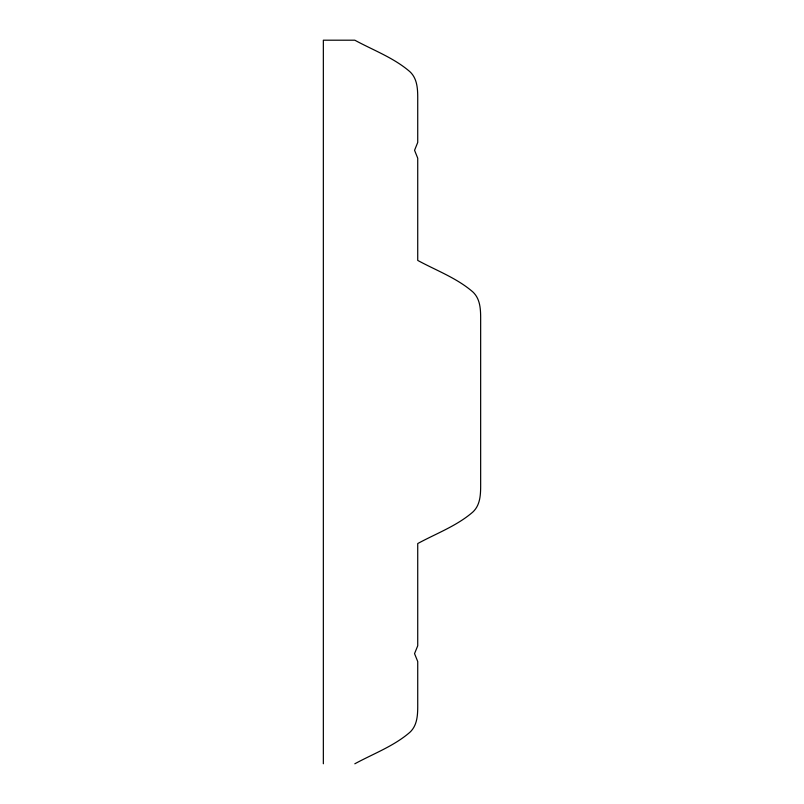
<?xml version="1.0" encoding="UTF-8"?>
<svg xmlns="http://www.w3.org/2000/svg" width="804" height="804" viewBox="0 0 804 804"><rect width="100%" height="100%" fill="white"/><g stroke="black" fill="none" stroke-linecap="round" stroke-linejoin="round"><path stroke-width="1.21" d="M354.815 763.8C373.317 753.72 393.759 746.233 409.869 732.313C418.542 724.293 417.688 711.62 417.728 700.847L417.728 661.521L414.542 653.632L417.728 645.793L417.728 543.554C436.23 533.484 456.682 526.007 472.782 512.088C481.465 504.078 480.611 491.395 480.651 480.631L480.651 323.339C480.611 312.565 481.465 299.892 472.782 291.872C456.682 277.963 436.23 270.486 417.728 260.416L417.728 158.177L414.562 150.308L417.728 142.439L417.728 103.123C417.688 92.349 418.542 79.676 409.869 71.656C393.759 57.747 373.317 50.27 354.815 40.2L323.349 40.2L323.349 763.77"/></g></svg>
